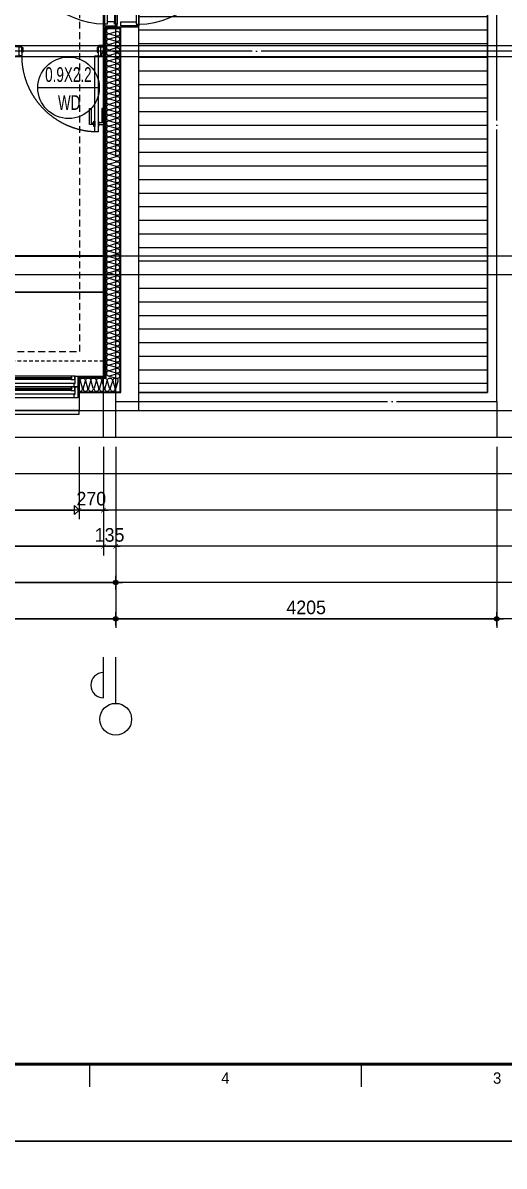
# Model space of a CAD drawing. Header units: millimetres. Extents: x -24416 to 92204, y -190080 to 23760.
# Drawn here: x 79469 to 84781, y -160655 to -148034 of the extents above; entities that cross this region are included whole.
import ezdxf
from ezdxf.enums import TextEntityAlignment as Align
from ezdxf.xclip import XClip

# ---------------------------------------------------------------- set-up
doc = ezdxf.new("R2010")
doc.units = ezdxf.units.MM
doc.header["$LTSCALE"] = 50
doc.header["$XCLIPFRAME"] = 0
for name, pattern in [('AUDIT_D_220706163347-0', [0]), ('CEN', [62, 60, -1, 0, -1]), ('H', [1.3, 0.8, -0.5]), ('HID', [2.3, 1.5, -0.8]), ('HIDDEN', [9.525, 6.35, -3.175]), ('평면도(기준)$0$CENTER2', [16.25, 15, -0.5, 0.25, -0.5])]:
    doc.linetypes.add(name, pattern=pattern)
doc.layers.get('defpoints').update_dxf_attribs({"color": 139})
for name, color, linetype in [('A-창호부호', 4, 'Continuous'), ('A-치수', 7, 'AUDIT_D_220706163347-0'), ('AA-BORD-FORM', 7, 'Continuous'), ('AA-BORD-TEXT', 3, 'Continuous'), ('AA-XXXX-DIMS', 7, 'Continuous'), ('ARDM', 7, 'Continuous'), ('CEN_CON', 1, 'CEN'), ('CEN_WALL', 12, 'CEN'), ('CONC', 2, 'Continuous'), ('dan1', 7, 'HID'), ('DIM', 7, 'AUDIT_D_220706163347-0'), ('DOOR', 4, 'Continuous'), ('ELE3_CON', 7, 'Continuous'), ('HAT', 5, 'Continuous'), ('INS', 8, 'Continuous'), ('SINA-F-FRAME', 4, 'Continuous'), ('WAL_DRY', 7, 'Continuous'), ('WIN', 4, 'Continuous'), ('X - 단위세대$0$ETC', 6, 'Continuous'), ('커튼박스', 6, 'Continuous'), ('평면도(기준)$0$1.EC-F-DOOR', 4, 'Continuous'), ('평면도(기준)$0$1.EC-F-DOOR-F', 4, 'Continuous'), ('확장', 8, 'HIDDEN')]:
    doc.layers.add(name, color=color, linetype=linetype)
for name, color, linetype, plot in [('Defpoint', 135, 'Continuous', False), ('MC', 135, 'Continuous', False), ('X - 단위세대$0$0_임시', 134, 'Continuous', False)]:
    doc.layers.add(name, color=color, linetype=linetype, plot=plot)
doc.styles.add('HAUD01', font='Dotum.ttf')
doc.styles.add('HAUD02', font='Dotum.ttf', dxfattribs={"width": 0.8})
doc.styles.add('맑은고딕', font='malgun.ttf', dxfattribs={"width": 0.9})
doc.dimstyles.new('DIM-50', dxfattribs={"dimscale": 50, "dimtxt": 3, "dimasz": 1, "dimexe": 2, "dimexo": 2, "dimgap": 1, "dimtad": 1, "dimdec": 0, "dimzin": 0, "dimdsep": 46, "dimtxsty": '맑은고딕', "dimblk1": 'DIMDOT', "dimblk2": 'DIMDOT', "dimsah": 1, "dimcen": 0.09, "dimdle": 2, "dimclrd": 7, "dimclre": 7, "dimclrt": 3, "dimadec": 0, "dimazin": 0, "dimtfac": 1, "dimtdec": 0, "dimtix": 1, "dimtmove": 2, "dimatfit": 3, "dimldrblk": 'DIMDOT', "dimfxl": 1, "dimtolj": 1, "dimtzin": 0, "dimarcsym": 0})
doc.dimstyles.new('MCDIM-50', dxfattribs={"dimscale": 50, "dimtxt": 3, "dimasz": 1, "dimexe": 2, "dimexo": 2, "dimgap": 1, "dimtad": 1, "dimdec": 0, "dimzin": 0, "dimdsep": 46, "dimtxsty": '맑은고딕', "dimblk1": 'ARCHTICK', "dimblk2": 'ARCHTICK', "dimsah": 1, "dimcen": 0.09, "dimdle": 2, "dimclrd": 7, "dimclre": 7, "dimclrt": 3, "dimadec": 0, "dimazin": 0, "dimtfac": 1, "dimtdec": 0, "dimtix": 1, "dimtmove": 2, "dimatfit": 3, "dimldrblk": 'ARCHTICK', "dimfxl": 1, "dimtolj": 1, "dimtzin": 0, "dimarcsym": 0})
doc.dimstyles.new('외부100-win', dxfattribs={"dimscale": 50, "dimtxt": 3, "dimasz": 1, "dimexe": 2, "dimexo": 2.5, "dimgap": 1.5, "dimtad": 1, "dimdec": 0, "dimzin": 0, "dimdsep": 46, "dimtxsty": '맑은고딕', "dimblk": 'DO2-2', "dimblk1": 'DO2-2', "dimblk2": 'DIMDOT', "dimcen": 0.09, "dimdle": 2, "dimclrd": 7, "dimclre": 7, "dimclrt": 3, "dimadec": 0, "dimazin": 0, "dimtfac": 1, "dimtdec": 0, "dimtix": 1, "dimtmove": 2, "dimatfit": 3, "dimldrblk": 'DO2-2', "dimfxl": 1, "dimtolj": 1, "dimtzin": 0, "dimarcsym": 0})

# ---------------------------------------------------------------- blocks, each defined once
blk = doc.blocks.new('WD-900(200)')
at = {"layer": 'DOOR'}
for p, q in [((20, 200), (880, 200)), ((20, 170), (880, 170))]:
    blk.add_line(p, q, dxfattribs=at)
blk.add_lwpolyline([(20, 200), (20, 1060), (50, 1060), (50, 200), (20, 200)], dxfattribs=at)
for points in [[(45, 170), (20, 170), (20, 200), (0, 200), (0, 0), (45, 0)], [(855, 170), (880, 170), (880, 200), (900, 200), (900, 0), (855, 0)]]:
    blk.add_lwpolyline(points, close=True, dxfattribs=at)
blk.add_arc((20, 200), 860, 0, 90, dxfattribs=at)
at = {"layer": 'X - 단위세대$0$0_임시'}
for p, q in [((-10, 0), (-10, 200)), ((910, 0), (910, 200))]:
    blk.add_line(p, q, dxfattribs=at)
at = {"layer": 'X - 단위세대$0$0_임시', "style": 'HAUD02'}
blk.add_text('900(200)', height=20, dxfattribs=at).set_placement((397, 135), align=Align.MIDDLE)
blk = doc.blocks.new('WIN_이중창_3600')
at = {"layer": 'Defpoint'}
for p, q in [((-15, 240), (-15, 0)), ((3585, 240), (3585, 0))]:
    blk.add_line(p, q, dxfattribs=at)
at = {"layer": 'WIN'}
for p, q in [((900, -100), (900, 340)), ((2670, -100), (2670, 340))]:
    blk.add_line(p, q, dxfattribs=at)
at = {"layer": 'WIN', "color": 8}
for p, q in [((3542, 240), (28, 240)), ((3530, 158), (40, 158)), ((880, 237), (73, 237)), ((880, 202), (73, 202)), ((2650, 196), (920, 196)), ((2650, 161), (920, 161)), ((3497, 237), (2690, 237)), ((3497, 202), (2690, 202)), ((3530, 120), (40, 120)), ((3530, 38), (40, 38)), ((3530, 0), (40, 0)), ((880, 117), (73, 117)), ((880, 82), (73, 82)), ((2650, 76), (920, 76)), ((2650, 41), (920, 41)), ((3497, 117), (2690, 117)), ((3497, 82), (2690, 82))]:
    blk.add_line(p, q, dxfattribs=at)
at = {"layer": 'WIN'}
for points in [[(40, 158), (28, 158), (28, 240), (0, 240), (0, 120), (40, 120), (40, 158)], [(73, 216.5), (73, 202), (33, 202), (33, 237), (73, 237), (73, 222.5)], [(887, 222.5), (887, 216.5), (66, 216.5), (66, 222.5), (887, 222.5)], [(880, 216.5), (880, 202), (920, 202), (920, 237), (880, 237), (880, 222.5)], [(920, 175.5), (920, 161), (880, 161), (880, 196), (920, 196), (920, 181.5)], [(2657, 181.5), (2657, 175.5), (913, 175.5), (913, 181.5), (2657, 181.5)], [(2690, 216.5), (2690, 202), (2650, 202), (2650, 237), (2690, 237), (2690, 222.5)], [(2650, 175.5), (2650, 161), (2690, 161), (2690, 196), (2650, 196), (2650, 181.5)], [(3504, 222.5), (3504, 216.5), (2683, 216.5), (2683, 222.5), (3504, 222.5)], [(3497, 216.5), (3497, 202), (3537, 202), (3537, 237), (3497, 237), (3497, 222.5)], [(3530, 158), (3542, 158), (3542, 240), (3570, 240), (3570, 120), (3530, 120), (3530, 158)], [(40, 38), (28, 38), (28, 120), (0, 120), (0, 0), (40, 0), (40, 38)], [(73, 96.5), (73, 82), (33, 82), (33, 117), (73, 117), (73, 102.5)], [(887, 102.5), (887, 96.5), (66, 96.5), (66, 102.5), (887, 102.5)], [(880, 96.5), (880, 82), (920, 82), (920, 117), (880, 117), (880, 102.5)], [(920, 55.5), (920, 41), (880, 41), (880, 76), (920, 76), (920, 61.5)], [(2657, 61.5), (2657, 55.5), (913, 55.5), (913, 61.5), (2657, 61.5)], [(2690, 96.5), (2690, 82), (2650, 82), (2650, 117), (2690, 117), (2690, 102.5)], [(2650, 55.5), (2650, 41), (2690, 41), (2690, 76), (2650, 76), (2650, 61.5)], [(3504, 102.5), (3504, 96.5), (2683, 96.5), (2683, 102.5), (3504, 102.5)], [(3497, 96.5), (3497, 82), (3537, 82), (3537, 117), (3497, 117), (3497, 102.5)], [(3530, 38), (3542, 38), (3542, 120), (3570, 120), (3570, 0), (3530, 0), (3530, 38)]]:
    blk.add_lwpolyline(points, dxfattribs=at)
blk = doc.blocks.new('insul1')
blk.add_lwpolyline([(0, 0.25, 1.344031), (0.35, 0.25), (0.2, 0.75, -1.344031), (0.55, 0.75), (0.4, 0.25)], format="xyb")
blk = doc.blocks.new('PD-900(140)')
at = {"layer": 'DOOR'}
for p, q in [((20, 140), (880, 140)), ((20, 110), (880, 110)), ((20, 30), (880, 30)), ((20, 0), (880, 0))]:
    blk.add_line(p, q, dxfattribs=at)
blk.add_lwpolyline([(20, 140), (20, 1000), (50, 1000), (50, 140), (20, 140)], dxfattribs=at)
for points in [[(45, 110), (20, 110), (20, 140), (0, 140), (0, 0), (20, 0), (20, 30), (45, 30)], [(855, 110), (880, 110), (880, 140), (900, 140), (900, 0), (880, 0), (880, 30), (855, 30)]]:
    blk.add_lwpolyline(points, close=True, dxfattribs=at)
blk.add_arc((20, 140), 860, 0, 90, dxfattribs=at)
at = {"layer": 'X - 단위세대$0$0_임시'}
for p, q in [((-10, 0), (-10, 140)), ((910, 0), (910, 140))]:
    blk.add_line(p, q, dxfattribs=at)
at = {"layer": 'X - 단위세대$0$0_임시', "style": 'HAUD02'}
blk.add_text('900(140)', height=20, dxfattribs=at).set_placement((479, 65), align=Align.MIDDLE)
blk = doc.blocks.new('A$C3C3C21E6')
at = {"layer": '평면도(기준)$0$1.EC-F-DOOR'}
blk.add_lwpolyline([(70, -210), (70, -1050), (106, -1050), (106, -210), (70, -210)], dxfattribs=at)
at = {"layer": '평면도(기준)$0$1.EC-F-DOOR', "color": 8}
for points in [[(60, -970), (10, -970), (10, -790), (30, -790), (30, -950), (60, -950)], [(116, -970), (166, -970), (166, -790), (146, -790), (146, -950), (116, -950)]]:
    blk.add_lwpolyline(points, dxfattribs=at)
for points in [[(70, -930), (70, -990), (60, -990), (60, -930)], [(106, -930), (106, -990), (116, -990), (116, -930)]]:
    blk.add_lwpolyline(points, close=True, dxfattribs=at)
at = {"layer": '평면도(기준)$0$1.EC-F-DOOR', "color": 1, "linetype": '평면도(기준)$0$CENTER2', "ltscale": 6}
blk.add_arc((69, -210), 841, 272.4982, 359.9824, dxfattribs=at)
at = {"layer": '평면도(기준)$0$1.EC-F-DOOR-F'}
for points in [[(60, -110), (40, -110), (0, -110), (0, -98), (60, -98)], [(40, -110), (70, -110), (70, -210), (40, -210)], [(70, -120), (80, -120), (80, -170), (70, -170)], [(910, -120), (900, -120), (900, -170), (910, -170)], [(940, -110), (910, -110), (910, -210), (940, -210)], [(920, -110), (940, -110), (980, -110), (980, -98), (920, -98)], [(0, -222), (60, -222), (60, -210), (0, -210)], [(920, -222), (980, -222), (980, -210), (920, -210)]]:
    blk.add_lwpolyline(points, close=True, dxfattribs=at)
blk = doc.blocks.new('U-131A(확장)2', base_point=(284085, -82263))
at = {"layer": 'HAT', "ltscale": 100}
h = blk.add_hatch(dxfattribs=at)
h.set_pattern_fill('_USER', color=8, scale=150, pattern_type=0)
h.set_pattern_definition([(360, (299020.35, -82263.16), (0, 150), [])])
h.paths.add_polyline_path([(309905, -75218), (310440, -75218), (310440, -74033), (309905, -74033), (309905, -72128), (311475, -72128), (311475, -72718), (313755, -72718), (313755, -82063), (309905, -82063)])
at = {"layer": 'CEN_CON'}
for p, q in [((309650, -82563), (309650, -71628)), ((313855, -82163), (313855, -72618)), ((299020, -82263), (314255, -82263)), ((309650, -82163), (313855, -82163))]:
    blk.add_line(p, q, dxfattribs=at)
at = {"layer": 'CEN_WALL'}
for p, q in [((314255, -78298), (299325, -78298)), ((299020, -80763), (314255, -80763))]:
    blk.add_line(p, q, dxfattribs=at)
at = {"layer": 'CONC'}
for p, q in [((309705, -82063), (309705, -78028)), ((309905, -78028), (309705, -78028)), ((309905, -82263), (309905, -78028)), ((309245, -82063), (309705, -82063)), ((309245, -82063), (309245, -82263)), ((309245, -82263), (309905, -82263))]:
    blk.add_line(p, q, dxfattribs=at)
at = {"layer": 'dan1'}
blk.add_lwpolyline([(288335, -80123), (288645, -80123), (288645, -81613), (295505, -81613), (295505, -77978), (299595, -77978), (299595, -81613), (309255, -81613), (309255, -73508), (308590, -73508), (308590, -72578), (305795, -72578), (305795, -75688), (305485, -75688)], dxfattribs=at)
at = {"layer": 'ELE3_CON'}
for p, q in [((313755, -82063), (313755, -72718)), ((309905, -82063), (313755, -82063)), ((309245, -82263), (305645, -82263)), ((309905, -82263), (313955, -82263))]:
    blk.add_line(p, q, dxfattribs=at)
at = {"layer": 'HAT', "color": 8, "ltscale": 100}
blk.add_lwpolyline([(309905, -75218), (310440, -75218), (310440, -74033), (309905, -74033), (309905, -72128), (311475, -72128), (311475, -72718), (313755, -72718), (313755, -82063), (309905, -82063)], close=True, dxfattribs=at)
at = {"layer": 'INS'}
for p, q in [((309545, -81903), (309545, -78048)), ((309545, -78048), (309700, -78048)), ((309700, -82058), (309700, -78048)), ((309230, -81903), (309545, -81903)), ((309230, -82058), (309700, -82058))]:
    blk.add_line(p, q, dxfattribs=at)
at = {"layer": 'MC'}
for p, q in [((309515, -82563), (309515, -71628)), ((314255, -78238), (299020, -78238)), ((314255, -78358), (299020, -78358)), ((299020, -80558), (314255, -80558))]:
    blk.add_line(p, q, dxfattribs=at)
at = {"layer": 'SINA-F-FRAME'}
blk.add_line((309525, -78248), (309485, -78348), dxfattribs=at)
at = {"layer": 'WAL_DRY'}
for p, q in [((309525, -81883), (309525, -78028)), ((309525, -78028), (309705, -78028)), ((309535, -81893), (309535, -78038)), ((309535, -78038), (309705, -78038)), ((309230, -81883), (309525, -81883)), ((309230, -81893), (309535, -81893))]:
    blk.add_line(p, q, dxfattribs=at)
at = {"layer": 'X - 단위세대$0$ETC'}
blk.add_lwpolyline([(309245, -82303), (309245, -82263), (305645, -82263), (305645, -82303), (309245, -82303)], dxfattribs=at)
at = {"layer": '커튼박스', "linetype": 'H'}
blk.add_line((305185, -81714), (309525, -81714), dxfattribs=at)
at = {"layer": '확장', "ltscale": 0.5, "const_width": 20, "flags": 128}
for points in [[(309515, -80558), (299145, -80558)], [(309515, -80958), (299145, -80958)]]:
    blk.add_lwpolyline(points, dxfattribs=at)
at = {"layer": 'DOOR', "xscale": -1, "rotation": 90}
blk.add_blockref('PD-900(140)', (309665, -77118), dxfattribs=at)
at = {"layer": 'DOOR', "rotation": 270}
blk.add_blockref('WD-900(200)', (309705, -77118), dxfattribs=at)
at = {"layer": 'INS', "xscale": 150, "yscale": 150, "zscale": 150, "rotation": 270, "row_count": 1, "column_count": 64, "row_spacing": 0, "column_spacing": 60}
blk.add_blockref('insul1', (309545, -78048), dxfattribs=at)
at = {"layer": 'INS', "xscale": 150, "yscale": 150, "zscale": 150, "row_count": 1, "column_count": 7, "row_spacing": 0, "column_spacing": 60}
blk.add_blockref('insul1', (309230, -82053), dxfattribs=at)
at = {"layer": 'SINA-F-FRAME', "xscale": -1}
blk.add_blockref('A$C3C3C21E6', (309525, -78138), dxfattribs=at)
at = {"layer": 'WIN'}
blk.add_blockref('WIN_이중창_3600', (305660, -82123), dxfattribs=at)
blk = doc.blocks.new('A$C4D377245')
at = {"layer": 'A-창호부호'}
blk.add_line((675, 345), (15, 345), dxfattribs=at)
blk.add_circle((345, 345), 330, dxfattribs=at)
blk = doc.blocks.new('_ArchTick')
at = {"color": 0, "linetype": 'ByBlock', "const_width": 0.15}
blk.add_lwpolyline([(-0.5, -0.5), (0.5, 0.5)], dxfattribs=at)
blk = doc.blocks.new('*D278')
at = {"layer": 'defpoints', "color": 0, "linetype": 'ByBlock', "transparency": 16777216}
for p in [(25885, -176373), (30205, -176373), (30205, -177573)]:
    blk.add_point(p, dxfattribs=at)
at = {"layer": 'DIM', "color": 7, "linetype": 'ByBlock', "lineweight": -2, "transparency": 16777216}
for p, q in [((25885, -176473), (25885, -177673)), ((30205, -176473), (30205, -177673)), ((25785, -177573), (30305, -177573))]:
    blk.add_line(p, q, dxfattribs=at)
at = {"layer": 'DIM', "color": 7, "linetype": 'ByBlock', "lineweight": -2, "transparency": 16777216, "xscale": 50, "yscale": 50, "zscale": 50, "rotation": 180}
blk.add_blockref('_ArchTick', (25885, -177573), dxfattribs=at)
at = {"layer": 'DIM', "color": 7, "linetype": 'ByBlock', "lineweight": -2, "transparency": 16777216, "xscale": 50, "yscale": 50, "zscale": 50}
blk.add_blockref('_ArchTick', (30205, -177573), dxfattribs=at)
at = {"layer": 'DIM', "color": 3, "linetype": 'ByBlock', "transparency": 16777216, "insert": (28045, -177448), "char_height": 150, "attachment_point": 5, "style": 'HAUD01'}
blk.add_mtext('\\A1;4320', dxfattribs=at)
blk = doc.blocks.new('*D279')
at = {"layer": 'defpoints', "color": 0, "linetype": 'ByBlock', "transparency": 16777216}
for p in [(30205, -176373), (30340, -176373), (30340, -177573)]:
    blk.add_point(p, dxfattribs=at)
at = {"layer": 'DIM', "color": 7, "linetype": 'ByBlock', "lineweight": -2, "transparency": 16777216}
for p, q in [((30205, -176473), (30205, -177673)), ((30340, -176473), (30340, -177673)), ((30205, -177573), (30155, -177573)), ((30205, -177573), (30340, -177573)), ((30340, -177573), (30390, -177573))]:
    blk.add_line(p, q, dxfattribs=at)
at = {"layer": 'DIM', "color": 7, "linetype": 'ByBlock', "lineweight": -2, "transparency": 16777216, "xscale": 50, "yscale": 50, "zscale": 50}
blk.add_blockref('_ArchTick', (30205, -177573), dxfattribs=at)
at = {"layer": 'DIM', "color": 7, "linetype": 'ByBlock', "lineweight": -2, "transparency": 16777216, "xscale": 50, "yscale": 50, "zscale": 50, "rotation": 180}
blk.add_blockref('_ArchTick', (30340, -177573), dxfattribs=at)
at = {"layer": 'DIM', "color": 3, "linetype": 'ByBlock', "transparency": 16777216, "insert": (30272, -177448), "char_height": 150, "attachment_point": 5, "style": 'HAUD01'}
blk.add_mtext('\\A1;135', dxfattribs=at)
blk = doc.blocks.new('DO2-2')
at = {"layer": 'ARDM'}
blk.add_line((0, 0), (-2, 0), dxfattribs=at)
blk.add_lwpolyline([(-1, -1), (-1, 1), (0, 0)], close=True, dxfattribs=at)
blk = doc.blocks.new('*D314')
at = {"layer": 'defpoints', "color": 0, "linetype": 'ByBlock', "transparency": 16777216}
for p in [(26335, -176373), (29935, -176373), (29935, -177173)]:
    blk.add_point(p, dxfattribs=at)
at = {"layer": 'DIM', "color": 7, "linetype": 'ByBlock', "lineweight": -2, "transparency": 16777216}
for p, q in [((26335, -176498), (26335, -177273)), ((29935, -176498), (29935, -177273)), ((26385, -177173), (29885, -177173))]:
    blk.add_line(p, q, dxfattribs=at)
at = {"layer": 'DIM', "color": 7, "linetype": 'ByBlock', "lineweight": -2, "transparency": 16777216, "xscale": 50, "yscale": 50, "zscale": 50, "rotation": 180}
blk.add_blockref('DO2-2', (26335, -177173), dxfattribs=at)
at = {"layer": 'DIM', "color": 7, "linetype": 'ByBlock', "lineweight": -2, "transparency": 16777216, "xscale": 50, "yscale": 50, "zscale": 50}
blk.add_blockref('DO2-2', (29935, -177173), dxfattribs=at)
at = {"layer": 'DIM', "color": 3, "linetype": 'ByBlock', "transparency": 16777216, "insert": (28135, -177023), "char_height": 150, "attachment_point": 5, "style": 'HAUD01'}
blk.add_mtext('\\A1;3600', dxfattribs=at)
blk = doc.blocks.new('DIMDOT')
at = {"layer": 'AA-XXXX-DIMS'}
for p, q in [((-1.5, 0), (1.5, 0)), ((0, -1.5), (0, 1.5))]:
    blk.add_line(p, q, dxfattribs=at)
for radius in [0.5, 0.25]:
    blk.add_circle((0, 0), radius, dxfattribs=at)
blk = doc.blocks.new('*D315')
at = {"layer": 'defpoints', "color": 0, "linetype": 'ByBlock', "transparency": 16777216}
for p in [(29935, -176373), (30205, -176373), (30205, -177173)]:
    blk.add_point(p, dxfattribs=at)
at = {"layer": 'DIM', "color": 7, "linetype": 'ByBlock', "lineweight": -2, "transparency": 16777216}
for p, q in [((29935, -176473), (29935, -177273)), ((30205, -176473), (30205, -177273)), ((29935, -177173), (29885, -177173)), ((29935, -177173), (30205, -177173)), ((30205, -177173), (30255, -177173))]:
    blk.add_line(p, q, dxfattribs=at)
at = {"layer": 'DIM', "color": 7, "linetype": 'ByBlock', "lineweight": -2, "transparency": 16777216, "xscale": 50, "yscale": 50, "zscale": 50}
blk.add_blockref('_ArchTick', (29935, -177173), dxfattribs=at)
at = {"layer": 'DIM', "color": 7, "linetype": 'ByBlock', "lineweight": -2, "transparency": 16777216, "xscale": 50, "yscale": 50, "zscale": 50, "rotation": 180}
blk.add_blockref('_ArchTick', (30205, -177173), dxfattribs=at)
at = {"layer": 'DIM', "color": 3, "linetype": 'ByBlock', "transparency": 16777216, "insert": (30070, -177048), "char_height": 150, "attachment_point": 5, "style": 'HAUD01'}
blk.add_mtext('\\A1;270', dxfattribs=at)
blk = doc.blocks.new('중심')
at = {"layer": 'DIM'}
blk.add_line((-350, 0), (0, 0), dxfattribs=at)
blk.add_circle((-470, 0), 120, dxfattribs=at)
blk = doc.blocks.new('*D381')
at = {"layer": 'defpoints', "color": 0, "transparency": 16777216}
for p in [(25775, -176373), (30340, -176373), (30340, -177973)]:
    blk.add_point(p, dxfattribs=at)
at = {"layer": 'DIM', "color": 7, "lineweight": -2, "transparency": 16777216}
for p, q in [((25775, -176473), (25775, -178073)), ((30340, -176473), (30340, -178073)), ((25825, -177973), (30290, -177973))]:
    blk.add_line(p, q, dxfattribs=at)
at = {"layer": 'DIM', "color": 7, "lineweight": -2, "transparency": 16777216, "xscale": 50, "yscale": 50, "zscale": 50, "rotation": 180}
blk.add_blockref('DIMDOT', (25775, -177973), dxfattribs=at)
at = {"layer": 'DIM', "color": 7, "lineweight": -2, "transparency": 16777216, "xscale": 50, "yscale": 50, "zscale": 50}
blk.add_blockref('DIMDOT', (30340, -177973), dxfattribs=at)
at = {"layer": 'DIM', "color": 3, "transparency": 16777216, "insert": (28057, -177848), "char_height": 150, "attachment_point": 5, "style": 'HAUD01'}
blk.add_mtext('\\A1;4565', dxfattribs=at)
blk = doc.blocks.new('*D382')
at = {"layer": 'defpoints', "color": 0, "transparency": 16777216}
for p in [(30340, -176373), (34545, -176373), (34545, -178373)]:
    blk.add_point(p, dxfattribs=at)
at = {"layer": 'DIM', "color": 7, "lineweight": -2, "transparency": 16777216}
for p, q in [((30340, -176473), (30340, -178473)), ((34545, -176473), (34545, -178473)), ((30390, -178373), (34495, -178373))]:
    blk.add_line(p, q, dxfattribs=at)
at = {"layer": 'DIM', "color": 7, "lineweight": -2, "transparency": 16777216, "xscale": 50, "yscale": 50, "zscale": 50, "rotation": 180}
blk.add_blockref('DIMDOT', (30340, -178373), dxfattribs=at)
at = {"layer": 'DIM', "color": 7, "lineweight": -2, "transparency": 16777216, "xscale": 50, "yscale": 50, "zscale": 50}
blk.add_blockref('DIMDOT', (34545, -178373), dxfattribs=at)
at = {"layer": 'DIM', "color": 3, "transparency": 16777216, "insert": (32442, -178248), "char_height": 150, "attachment_point": 5, "style": 'HAUD01'}
blk.add_mtext('\\A1;4205', dxfattribs=at)
blk = doc.blocks.new('*D383')
at = {"layer": 'defpoints', "color": 0, "transparency": 16777216}
for p in [(5080, -176373), (30340, -176373), (30340, -178373)]:
    blk.add_point(p, dxfattribs=at)
at = {"layer": 'DIM', "color": 7, "lineweight": -2, "transparency": 16777216}
for p, q in [((5080, -176473), (5080, -178473)), ((30340, -176473), (30340, -178473)), ((5130, -178373), (30290, -178373))]:
    blk.add_line(p, q, dxfattribs=at)
at = {"layer": 'DIM', "color": 7, "lineweight": -2, "transparency": 16777216, "xscale": 50, "yscale": 50, "zscale": 50, "rotation": 180}
blk.add_blockref('DIMDOT', (5080, -178373), dxfattribs=at)
at = {"layer": 'DIM', "color": 7, "lineweight": -2, "transparency": 16777216, "xscale": 50, "yscale": 50, "zscale": 50}
blk.add_blockref('DIMDOT', (30340, -178373), dxfattribs=at)
at = {"layer": 'DIM', "color": 3, "transparency": 16777216, "insert": (17710, -178248), "char_height": 150, "attachment_point": 5, "style": 'HAUD01'}
blk.add_mtext('\\A1;25260', dxfattribs=at)
blk = doc.blocks.new('XR-FORM 청주월명')
at = {"layer": 'AA-BORD-FORM', "color": 2}
for p, q in [((601, 17), (601, 12)), ((661, 17), (661, 12))]:
    blk.add_line(p, q, dxfattribs=at)
at = {"layer": 'AA-BORD-FORM', "color": 1}
blk.add_lwpolyline([(0, 0), (841, 0), (841, 594), (0, 594)], close=True, dxfattribs=at)
at = {"layer": 'AA-BORD-FORM', "color": 2, "const_width": 0.682}
blk.add_lwpolyline([(21, 17), (21, 577), (821, 577), (821, 17)], close=True, dxfattribs=at)
at = {"layer": 'AA-BORD-TEXT', "color": 7, "style": 'HAUD01'}
for s, p in [('4', (631, 13.95)), ('3', (691, 13.94))]:
    blk.add_text(s, height=2.5, dxfattribs=at).set_placement(p, align=Align.MIDDLE_CENTER)
blk = doc.blocks.new('DIM-1108')
at = {"layer": 'DIM'}
blk.add_lwpolyline([(30204.9, -178965.8, 1), (30204.9, -179245.8), (30204.9, -178795.8)], format="xyb", dxfattribs=at)
at = {"layer": 'A-치수', "xscale": 1.458333333333342, "yscale": 1.458333333333342, "zscale": 1.458333333333342, "rotation": 90}
blk.add_blockref('중심', (30339.9, -178795.8), dxfattribs=at)
at = {"layer": 'DIM'}
for base, p1, p2, override, picture, middle in [((30339.9, -178373.2), (5079.9, -176373.2), (30339.9, -176373.2), {"dimscale": 50, "dimtxsty": 'HAUD01'}, '*D383', (17709.9, -178248.1)), ((30339.9, -177973.2), (25774.9, -176373.2), (30339.9, -176373.2), {"dimscale": 50, "dimtxsty": 'HAUD01'}, '*D381', (28057.4, -177848.1)), ((34544.9, -178373.2), (30339.9, -176373.2), (34544.9, -176373.2), {"dimtxsty": 'HAUD01'}, '*D382', (32442.4, -178248.1))]:
    dim = blk.add_linear_dim(base=base, p1=p1, p2=p2, angle=180, dimstyle='DIM-50', override=override, dxfattribs=at)
    dim.commit()
    dim.dimension.update_dxf_attribs({"geometry": picture, "text_midpoint": middle})
at = {"layer": 'DIM', "linetype": 'ByBlock'}
for base, p1, p2, dimstyle, picture, middle in [((30204.9, -177573.2), (25884.9, -176373.2), (30204.9, -176373.2), 'MCDIM-50', '*D278', (28044.9, -177448.1)), ((29934.9, -177173.2), (26334.9, -176373.2), (29934.9, -176373.2), '외부100-win', '*D314', (28134.9, -177023.1)), ((30204.9, -177173.2), (29934.9, -176373.2), (30204.9, -176373.2), 'MCDIM-50', '*D315', (30069.9, -177048.1)), ((30339.9, -177573.2), (30204.9, -176373.2), (30339.9, -176373.2), 'MCDIM-50', '*D279', (30272.4, -177448.1))]:
    dim = blk.add_linear_dim(base=base, p1=p1, p2=p2, angle=180, dimstyle=dimstyle, override={"dimtxsty": 'HAUD01'}, dxfattribs=at)
    dim.commit()
    dim.dimension.update_dxf_attribs({"geometry": picture, "text_midpoint": middle})

msp = doc.modelspace()

# ---------------------------------------------------------------- linework, layer by layer
at = {"layer": 'CEN_CON'}
msp.add_line((84699, -152213), (84699, -152613), dxfattribs=at)
at = {"layer": 'defpoints'}
for points in [[(51583, -136888), (87099, -136888), (87099, -154613), (51583, -154613)], [(51983, -137288), (86699, -137288), (86699, -154213), (51983, -154213)], [(52383, -137688), (86299, -137688), (86299, -153813), (52383, -153813)], [(52783, -138088), (85899, -138088), (85899, -153413), (52783, -153413)], [(53183, -138488), (85499, -138488), (85499, -153013), (53183, -153013)], [(53583, -138888), (85099, -138888), (85099, -152613), (53583, -152613)]]:
    msp.add_lwpolyline(points, close=True, dxfattribs=at)

# ---------------------------------------------------------------- block references
msp.add_blockref('DIM-1108', (50154, 23760))
at = {"xscale": 50, "yscale": 50, "zscale": 50}
for p in [(50154, -160380), (50154, -190080)]:
    msp.add_blockref('XR-FORM 청주월명', p, dxfattribs=at)
ref = msp.add_blockref('U-131A(확장)2', (54929, -152313))
XClip(ref).set_block_clipping_path([(282739.2818310418, -82563.1562753955), (314255.3468844853, -68838.1562753955)])
at = {"layer": 'A-창호부호', "xscale": 1.028985507291509, "yscale": 1.028985507291509, "zscale": 1.028985507291509}
msp.add_blockref('A$C4D377245', (79618, -149106), dxfattribs=at)

# ---------------------------------------------------------------- texts
at = {"layer": 'A-창호부호', "color": 6, "style": 'HAUD01', "width": 0.7}
for s, p in [('0.9X2.2', (79971, -148605)), ('WD', (79980, -148914))]:
    msp.add_text(s, height=162.5, dxfattribs=at).set_placement(p, align=Align.MIDDLE)

doc.saveas('drawing.dxf')
